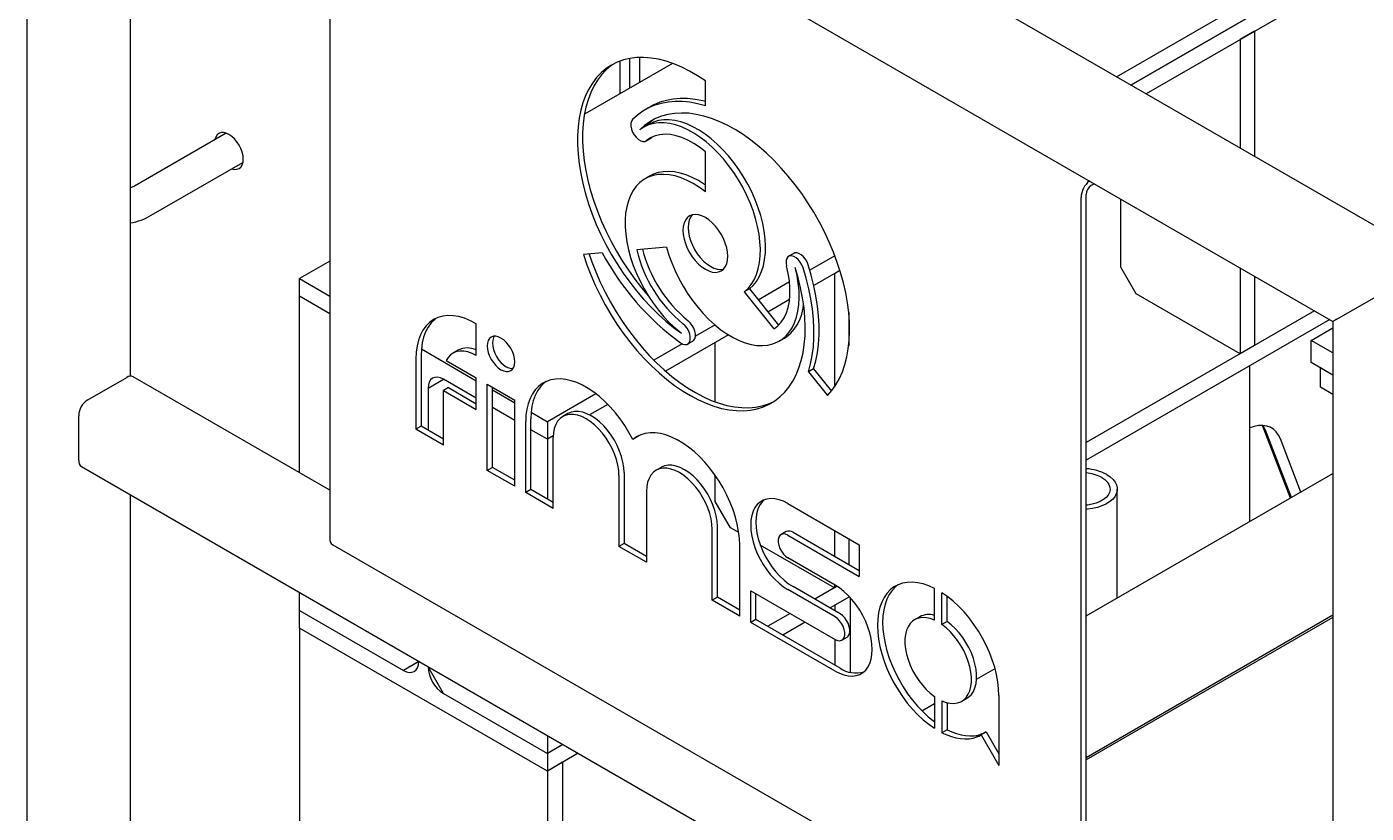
# Model space of a CAD drawing. Header units: millimetres. Extents: x 0 to 55611, y 0 to 32827.
# Drawn here: x 32988 to 33493, y 10381 to 10677 of the extents above; entities that cross this region are included whole.
import ezdxf

# ---------------------------------------------------------------- set-up
doc = ezdxf.new("R2010")
doc.units = ezdxf.units.MM
doc.header["$LTSCALE"] = 10
doc.linetypes.add('SLD-Continua', pattern=[0])
for name, color, linetype in [('CHUTE', 30, 'SLD-Continua'), ('EQUIPO', 30, 'SLD-Continua'), ('STRUC', 5, 'SLD-Continua')]:
    doc.layers.add(name, color=color, linetype=linetype)

msp = doc.modelspace()

# ---------------------------------------------------------------- linework, layer by layer
at = {"color": 7, "linetype": 'SLD-Continua', "lineweight": 25}
for p, q in [((33694.3, 10822.49), (33404, 10654.9)), ((33694.3, 10815.85), (33409.75, 10651.58)), ((33450.55, 10675.14), (33445.16, 10672.03)), ((33450.55, 10675.14), (33450.55, 10628.03)), ((33445.16, 10672.03), (33445.16, 10631.14)), ((33231.49, 10663.06), (33198.34, 10643.93)), ((33400.26, 10586.28), (33400.26, 10611.96)), ((33102.43, 10588.56), (33091.05, 10581.99)), ((33292.61, 10590.6), (33283.2, 10585.17)), ((33294.51, 10585.06), (33284.7, 10579.39)), ((33294.51, 10585.06), (33292.42, 10583.86)), ((33292.42, 10583.86), (33292.42, 10541.15)), ((33406, 10576.33), (33400.26, 10586.28)), ((33445.16, 10586.04), (33445.16, 10553.73)), ((33091.05, 10575.36), (33091.05, 10581.99)), ((33091.05, 10581.99), (33102.43, 10575.43)), ((33275.53, 10580.74), (33263.78, 10573.95)), ((33450.55, 10582.92), (33450.55, 10556.84)), ((33102.43, 10568.79), (33091.05, 10575.36)), ((33091.05, 10508.95), (33091.05, 10575.36)), ((33275.55, 10574.12), (33267.42, 10569.42)), ((33445.16, 10553.73), (33406, 10576.33)), ((33297.81, 10569.3), (33297.81, 10556.72)), ((33473.14, 10569.88), (33387.21, 10520.27)), ((33247.49, 10564.55), (33240.13, 10560.3)), ((33478.89, 10566.56), (33387.21, 10513.63)), ((33471.87, 10558.75), (33480.11, 10563.51)), ((33252.55, 10560.83), (33228.86, 10547.16)), ((33480.11, 10554), (33471.87, 10558.75)), ((33471.87, 10550.46), (33471.87, 10558.75)), ((33136.95, 10555.5), (33157.63, 10543.56)), ((33235.18, 10557.45), (33224.49, 10551.27)), ((33247.52, 10535.61), (33247.52, 10557.93)), ((33450.55, 10556.84), (33445.16, 10553.73)), ((33480.11, 10545.7), (33471.87, 10550.46)), ((33139.48, 10540.77), (33145.22, 10544.08)), ((33157.63, 10536.92), (33145.22, 10544.08)), ((33139.48, 10540.77), (33139.48, 10524.86)), ((33163.69, 10540.06), (33172.09, 10535.21)), ((33202.64, 10538.66), (33184.38, 10528.12)), ((33172.09, 10528.57), (33163.69, 10533.42)), ((33207.16, 10534.63), (33200.28, 10530.66)), ((33178.26, 10531.65), (33184.38, 10528.12)), ((33184.38, 10528.12), (33184.38, 10521.48)), ((33184.38, 10521.48), (33178.15, 10525.07)), ((33186.57, 10522.74), (33184.38, 10521.48)), ((33184.38, 10521.48), (33184.38, 10498.94)), ((33247.52, 10498.11), (33247.52, 10508)), ((33253.27, 10488.16), (33247.52, 10498.11)), ((33256.44, 10486.33), (33253.27, 10488.16)), ((33292.42, 10487.18), (33292.42, 10477.48)), ((33297.81, 10484.07), (33297.81, 10474.37)), ((33292.42, 10465.55), (33264.52, 10481.66)), ((33091.05, 10457.05), (33091.05, 10463.84)), ((33293.42, 10466.13), (33285.04, 10461.29)), ((33292.42, 10466.72), (33292.42, 10465.55)), ((33293.42, 10466.13), (33292.42, 10465.55)), ((33298.09, 10462.19), (33290.79, 10457.97)), ((33298.09, 10462.19), (33292.57, 10459)), ((33292.57, 10459), (33292.57, 10456.94)), ((33298.32, 10461.94), (33298.32, 10433.75)), ((33091.05, 10450.42), (33091.05, 10457.05)), ((33091.05, 10457.05), (33130.21, 10434.45)), ((33275.72, 10455.91), (33267.32, 10451.06)), ((33281.47, 10452.59), (33273.07, 10447.74)), ((33091.05, 10450.42), (33091.05, 10337.27)), ((33184.38, 10396.54), (33091.05, 10450.42)), ((33292.57, 10446.18), (33292.57, 10436.48)), ((33135.96, 10437.77), (33130.21, 10434.45)), ((33135.6, 10437.56), (33130.21, 10434.45)), ((33135.96, 10437.77), (33135.6, 10437.56)), ((33135.96, 10437.77), (33135.96, 10437.92)), ((33139.48, 10435.89), (33139.48, 10435.74)), ((33145.22, 10425.78), (33139.48, 10435.74)), ((33145.22, 10425.78), (33184.38, 10403.18)), ((33184.38, 10409.96), (33184.38, 10403.18)), ((33189.77, 10406.85), (33189.77, 10406.29)), ((33190.25, 10406.57), (33184.38, 10403.18)), ((33189.77, 10406.29), (33184.38, 10403.18)), ((33196, 10403.25), (33184.38, 10396.54)), ((33184.38, 10403.18), (33184.38, 10396.54)), ((33190.12, 10399.86), (33184.38, 10396.54)), ((33190.12, 10399.86), (33190.12, 10287)), ((33184.38, 10396.54), (33184.38, 10283.68))]:
    msp.add_line(p, q, dxfattribs=at)
at = {"color": 7, "linetype": 'SLD-Continua', "lineweight": 25, "flags": 128}
for points in [[(33145.22, 10544.08), (33144.1, 10544.6), (33143.02, 10544.85), (33142.03, 10544.81), (33141.16, 10544.49), (33140.44, 10543.89), (33139.91, 10543.05), (33139.59, 10542), (33139.48, 10540.77)], [(33130.21, 10434.45), (33131.33, 10433.93), (33132.41, 10433.69), (33133.4, 10433.73), (33134.27, 10434.05), (33134.99, 10434.64), (33135.52, 10435.48), (33135.85, 10436.54), (33135.96, 10437.77)]]:
    msp.add_lwpolyline(points, dxfattribs=at)
at = {"color": 7, "linetype": 'SLD-Continua', "lineweight": 25}
msp.add_arc((33151.95, 10436.31), 12.49, 182.6055, 237.3945, dxfattribs=at)
at = {"layer": 'CHUTE', "linetype": 'SLD-Continua', "lineweight": 25}
for p, q in [((33398.61, 10658.01), (33567.32, 10755.41)), ((33404, 10654.9), (33567.32, 10749.19)), ((33215.4, 10653.78), (33215.4, 10664.91)), ((33219, 10665.28), (33219, 10655.85)), ((33211.81, 10651.7), (33211.81, 10663.95)), ((33063.45, 10636.8), (33028.93, 10616.87)), ((33062.96, 10636.94), (33062.83, 10636.44)), ((33035.28, 10605.88), (33069.8, 10625.8)), ((33069.18, 10625.45), (33069.68, 10625.3)), ((33448.86, 10490.57), (33448.86, 10549.23)), ((33398.91, 10461.73), (33398.91, 10502.74))]:
    msp.add_line(p, q, dxfattribs=at)
at = {"layer": 'CHUTE', "linetype": 'SLD-Continua', "lineweight": 25, "flags": 128}
for points in [[(33069.91, 10626.98), (33069.81, 10628.25), (33069.5, 10629.59), (33069, 10630.96), (33068.33, 10632.29), (33067.51, 10633.53), (33066.58, 10634.65), (33065.57, 10635.58), (33064.52, 10636.31), (33063.47, 10636.8), (33062.46, 10637.03), (33061.53, 10636.99), (33060.71, 10636.69), (33060.04, 10636.13), (33059.54, 10635.34), (33059.24, 10634.37)], [(33065.59, 10623.37), (33066.58, 10623.15), (33067.51, 10623.19), (33068.33, 10623.49), (33069, 10624.04), (33069.5, 10624.83), (33069.81, 10625.82), (33069.91, 10626.98)], [(33028.93, 10616.87), (33028.29, 10616.52), (33027.48, 10616.15)], [(33394.99, 10508.2), (33396.27, 10507.34), (33397.32, 10506.39), (33398.11, 10505.37), (33398.64, 10504.28), (33398.89, 10503.16), (33398.85, 10502.04), (33398.53, 10500.93), (33397.94, 10499.86), (33397.08, 10498.85), (33395.97, 10497.92), (33394.64, 10497.09), (33393.12, 10496.39), (33391.44, 10495.82), (33389.63, 10495.4), (33387.73, 10495.13), (33387.21, 10495.09)], [(33393.08, 10507.09), (33394.22, 10506.32), (33395.12, 10505.44), (33395.76, 10504.5), (33396.12, 10503.5), (33396.2, 10502.49), (33395.98, 10501.48), (33395.48, 10500.51), (33394.7, 10499.59), (33393.68, 10498.77), (33392.44, 10498.05), (33391, 10497.46), (33389.42, 10497.01), (33387.73, 10496.72), (33387.21, 10496.66)]]:
    msp.add_lwpolyline(points, dxfattribs=at)
at = {"layer": 'CHUTE', "linetype": 'SLD-Continua', "lineweight": 25}
for centre, radius, start, end in [((33023.94, 10624.44), 21.75, 279.354, 301.4193), ((33386.2, 10491.95), 18.47, 61.5786, 86.8854), ((33386.12, 10494.26), 14.6, 61.5167, 85.7349)]:
    msp.add_arc(centre, radius, start, end, dxfattribs=at)
at = {"layer": 'EQUIPO', "linetype": 'SLD-Continua', "lineweight": 25}
for p, q in [((33464.08, 10499.35), (33453.55, 10526.7)), ((33464.44, 10499.56), (33454.68, 10524.89)), ((33468.04, 10501.64), (33460.34, 10521.62))]:
    msp.add_line(p, q, dxfattribs=at)
at = {"layer": 'EQUIPO', "linetype": 'SLD-Continua', "lineweight": 25, "flags": 128}
for points in [[(33460.34, 10521.62), (33459.65, 10523.06), (33458.77, 10524.28), (33457.72, 10525.27), (33456.51, 10526), (33455.16, 10526.48), (33453.68, 10526.69), (33452.11, 10526.63), (33450.46, 10526.3), (33448.86, 10525.75)], [(33454.68, 10524.89), (33453.99, 10526.33), (33453.77, 10526.69)]]:
    msp.add_lwpolyline(points, dxfattribs=at)
at = {"layer": 'STRUC', "linetype": 'SLD-Continua', "lineweight": 25}
for p, q in [((33518.49, 10588.81), (33008.63, 10883.14)), ((32988.41, 10871.47), (32988.41, 10100.02)), ((33007.95, 10838.43), (33480.11, 10565.86)), ((33027.48, 10545.29), (33027.48, 10827.16)), ((33102.43, 10775.85), (33102.43, 10484.29)), ((33243.88, 10647.06), (33243.88, 10656.46)), ((33223.17, 10646.74), (33221.24, 10645.63)), ((33222.56, 10640.14), (33220.63, 10639.03)), ((33221.54, 10633.89), (33223.47, 10635)), ((33223.47, 10635), (33223.66, 10635.13)), ((33224.01, 10635.4), (33223.66, 10635.13)), ((33243.88, 10614.68), (33243.88, 10629.74)), ((33223.09, 10620.68), (33221.16, 10619.56)), ((33387.21, 10322.12), (33387.21, 10613.69)), ((33390.3, 10617.7), (33389.14, 10617.03)), ((33385.27, 10321.01), (33385.27, 10612.57)), ((33229.26, 10593.88), (33218, 10592.87)), ((33205.05, 10591.71), (33197.92, 10591.08)), ((33277.11, 10591.52), (33275.18, 10590.4)), ((33260.43, 10578.11), (33258.5, 10576.99)), ((33258.5, 10576.99), (33269.69, 10563.07)), ((33260.43, 10578.11), (33271.4, 10564.47)), ((33481.54, 10566.68), (33496.19, 10575.15)), ((33157.63, 10553.07), (33157.63, 10564.99)), ((33480.11, 10565.86), (33480.11, 9816.17)), ((33237.22, 10557.39), (33239.16, 10558.51)), ((33269.74, 10563.1), (33269.69, 10563.07)), ((33269.7, 10563.08), (33269.69, 10563.07)), ((33271.66, 10558.49), (33273.59, 10559.6)), ((33150.8, 10555.05), (33148.86, 10553.93)), ((33134.9, 10551.75), (33134.9, 10525.27)), ((33136.84, 10552.87), (33136.84, 10526.39)), ((33146.31, 10551.13), (33157.63, 10544.6)), ((33284.62, 10548.04), (33282.69, 10546.92)), ((33284.62, 10548.03), (33282.69, 10546.91)), ((33284.62, 10548.04), (33284.62, 10548.03)), ((33284.62, 10548.03), (33291.32, 10539.68)), ((33480.11, 10545.7), (33475.47, 10548.38)), ((33475.47, 10541.08), (33475.47, 10548.38)), ((33011.4, 10536.36), (33026.05, 10544.82)), ((33102.43, 10502.38), (33028.49, 10545.06)), ((33157.63, 10532.67), (33157.63, 10544.6)), ((33282.69, 10546.92), (33282.69, 10546.91)), ((33282.69, 10546.91), (33289.84, 10538.02)), ((33147.17, 10540.94), (33145.23, 10539.83)), ((33145.23, 10519.31), (33145.23, 10539.83)), ((33145.23, 10539.83), (33157.63, 10532.67)), ((33147.17, 10540.94), (33157.63, 10534.9)), ((33161.76, 10542.21), (33172.09, 10536.25)), ((33161.76, 10509.77), (33161.76, 10542.21)), ((33163.69, 10510.88), (33163.69, 10541.1)), ((33480.11, 10538.4), (33475.47, 10541.08)), ((33172.09, 10503.81), (33172.09, 10536.25)), ((33007.95, 10513.47), (33007.95, 10530.39)), ((33176.22, 10501.42), (33176.22, 10528.14)), ((33178.15, 10502.54), (33178.15, 10529.25)), ((33192.11, 10531.2), (33190.18, 10530.08)), ((33136.84, 10526.39), (33134.9, 10525.27)), ((33145.23, 10519.31), (33134.9, 10525.27)), ((33145.23, 10521.54), (33136.84, 10526.39)), ((33218.99, 10522.97), (33218.44, 10522.54)), ((33186.55, 10495.46), (33186.55, 10522.14)), ((33218.44, 10522.54), (33216.51, 10521.42)), ((33008.96, 10511.23), (33479.1, 10239.83)), ((33163.69, 10510.88), (33161.76, 10509.77)), ((33172.09, 10503.81), (33161.76, 10509.77)), ((33172.09, 10506.04), (33163.69, 10510.88)), ((33211.34, 10507.86), (33211.34, 10481.15)), ((33213.27, 10508.98), (33213.27, 10482.26)), ((33227.23, 10510.92), (33225.3, 10509.81)), ((33387.21, 10454.97), (33480.11, 10508.61)), ((33027.48, 10100.02), (33027.48, 10500.54)), ((33178.15, 10502.54), (33176.22, 10501.42)), ((33186.55, 10495.46), (33176.22, 10501.42)), ((33186.55, 10497.69), (33178.15, 10502.54)), ((33221.67, 10501.9), (33221.67, 10475.18)), ((33274.94, 10497.27), (33301.77, 10481.78)), ((33246.46, 10460.87), (33246.46, 10487.56)), ((33248.39, 10461.99), (33248.39, 10488.68)), ((33274.26, 10486.72), (33272.33, 10485.6)), ((33274.94, 10485.34), (33301.77, 10469.85)), ((33276.88, 10486.46), (33301.77, 10472.08)), ((33103.56, 10481.79), (33386.41, 10318.51)), ((33213.27, 10482.26), (33211.34, 10481.15)), ((33221.67, 10475.18), (33211.34, 10481.15)), ((33221.67, 10477.41), (33213.27, 10482.26)), ((33256.79, 10454.91), (33256.79, 10481.63)), ((33301.77, 10481.78), (33301.77, 10469.85)), ((33292.66, 10466.59), (33274.94, 10476.81)), ((33260.92, 10464.45), (33292.66, 10446.13)), ((33260.92, 10452.52), (33260.92, 10464.45)), ((33262.85, 10453.64), (33262.85, 10463.34)), ((33292.66, 10454.66), (33274.94, 10464.89)), ((33294.59, 10455.77), (33276.88, 10466)), ((33330.08, 10453.38), (33330.08, 10465.35)), ((33332.93, 10451.73), (33332.93, 10463.71)), ((33334.86, 10452.85), (33334.86, 10462.36)), ((33248.39, 10461.99), (33246.46, 10460.87)), ((33256.79, 10454.91), (33246.46, 10460.87)), ((33256.79, 10457.14), (33248.39, 10461.99)), ((33262.85, 10453.64), (33260.92, 10452.52)), ((33292.66, 10434.2), (33260.92, 10452.52)), ((33294.59, 10435.32), (33262.85, 10453.64)), ((33324.57, 10454.64), (33322.64, 10453.53)), ((33334.86, 10452.85), (33332.93, 10451.73)), ((33387.21, 10401.71), (33480.11, 10455.34)), ((33480.11, 10454.4), (33387.21, 10400.77)), ((33295.27, 10445.87), (33297.2, 10446.99)), ((33345.94, 10431.15), (33352.89, 10435.16)), ((33325.35, 10419.27), (33330.08, 10421.99)), ((33330.08, 10424.62), (33330.08, 10412.65)), ((33332.93, 10422.98), (33332.93, 10411)), ((33334.86, 10422.3), (33334.86, 10412.12)), ((33340.36, 10422.83), (33342.3, 10423.95)), ((33354.37, 10424.98), (33354.37, 10398.58)), ((33334.86, 10412.12), (33332.93, 10411)), ((33347.96, 10410.52), (33346.03, 10409.4)), ((33349.6, 10411.3), (33347.67, 10410.19)), ((33347.67, 10410.19), (33354.37, 10398.58)), ((33349.6, 10411.3), (33354.37, 10403.04))]:
    msp.add_line(p, q, dxfattribs=at)
at = {"layer": 'STRUC', "linetype": 'SLD-Continua', "lineweight": 25, "flags": 128}
for points in [[(33243.88, 10656.46), (33240.91, 10658.42), (33237.92, 10660.15), (33234.95, 10661.63), (33232, 10662.87), (33229.08, 10663.86), (33226.2, 10664.6), (33223.39, 10665.07), (33220.66, 10665.28), (33218.01, 10665.23), (33215.46, 10664.92), (33213.02, 10664.35), (33210.71, 10663.51), (33208.53, 10662.43), (33206.49, 10661.09), (33204.6, 10659.51), (33202.88, 10657.7), (33201.33, 10655.65), (33199.95, 10653.39), (33198.76, 10650.93), (33197.76, 10648.26), (33196.95, 10645.42), (33196.34, 10642.4), (33195.93, 10639.23), (33195.72, 10635.91), (33195.72, 10632.47), (33195.92, 10628.92), (33196.32, 10625.28), (33196.92, 10621.56), (33197.72, 10617.78), (33198.72, 10613.96), (33199.9, 10610.12), (33201.27, 10606.27), (33202.81, 10602.43), (33204.53, 10598.63), (33206.41, 10594.87), (33208.44, 10591.18), (33210.61, 10587.57), (33212.92, 10584.06), (33215.36, 10580.67), (33217.9, 10577.4), (33220.55, 10574.29), (33223.28, 10571.33), (33226.09, 10568.56), (33228.96, 10565.97), (33231.87, 10563.58), (33234.83, 10561.4)], [(33209.47, 10662.94), (33208.42, 10662.21), (33206.54, 10660.63), (33204.81, 10658.81), (33203.26, 10656.77), (33201.88, 10654.51), (33200.69, 10652.04), (33199.69, 10649.38), (33198.88, 10646.53), (33198.27, 10643.51), (33197.86, 10640.34), (33197.65, 10637.03), (33197.65, 10633.59), (33197.85, 10630.04), (33198.25, 10626.39), (33198.85, 10622.67), (33199.65, 10618.9), (33200.65, 10615.08), (33201.83, 10611.23), (33203.2, 10607.39), (33204.74, 10603.55), (33206.46, 10599.74), (33208.34, 10595.99), (33210.37, 10592.29), (33212.55, 10588.68), (33214.86, 10585.17), (33217.29, 10581.78), (33219.83, 10578.52), (33222.35, 10575.55)], [(33243.88, 10648.72), (33242.86, 10648.97), (33239.96, 10649.52), (33237.13, 10649.81), (33234.38, 10649.84), (33231.72, 10649.61), (33229.17, 10649.13), (33226.74, 10648.4), (33224.43, 10647.42), (33223.17, 10646.74)], [(33243.88, 10647.06), (33240.92, 10647.86), (33238.02, 10648.4), (33235.19, 10648.69), (33232.45, 10648.72), (33229.79, 10648.5), (33227.24, 10648.02), (33224.8, 10647.28), (33222.5, 10646.3), (33220.32, 10645.07), (33218.29, 10643.59), (33216.42, 10641.89)], [(33289.84, 10538.02), (33291.5, 10539.91), (33293, 10542.02), (33294.31, 10544.35), (33295.44, 10546.89), (33296.38, 10549.62), (33297.12, 10552.52), (33297.67, 10555.59), (33298.01, 10558.81), (33298.15, 10562.17), (33298.08, 10565.65), (33297.82, 10569.23), (33297.35, 10572.9), (33296.68, 10576.64), (33295.82, 10580.44), (33294.76, 10584.27), (33293.51, 10588.11), (33292.08, 10591.96), (33290.48, 10595.79), (33288.71, 10599.58), (33286.78, 10603.32), (33284.7, 10606.98), (33282.48, 10610.56), (33280.12, 10614.03), (33277.65, 10617.39), (33275.07, 10620.6), (33272.4, 10623.66), (33269.64, 10626.56), (33266.81, 10629.28), (33263.92, 10631.8), (33260.99, 10634.12), (33258.03, 10636.23), (33255.05, 10638.11), (33252.07, 10639.76), (33249.1, 10641.16), (33246.16, 10642.32), (33243.25, 10643.22), (33240.4, 10643.87), (33237.61, 10644.26), (33234.9, 10644.38), (33232.29, 10644.25), (33229.77, 10643.85), (33227.37, 10643.19), (33225.1, 10642.27), (33222.97, 10641.1), (33220.98, 10639.68), (33219.15, 10638.02)], [(33216.42, 10641.89), (33216, 10641.25), (33215.8, 10640.41), (33215.81, 10639.41), (33216.03, 10638.32), (33216.46, 10637.21), (33217.07, 10636.15), (33217.81, 10635.22), (33218.64, 10634.46), (33219.5, 10633.94), (33220.33, 10633.69), (33221.1, 10633.71), (33221.73, 10634.02)], [(33258.5, 10576.99), (33259.91, 10578.3), (33261.15, 10579.83), (33262.21, 10581.59), (33263.08, 10583.56), (33263.75, 10585.72), (33264.22, 10588.06), (33264.49, 10590.55), (33264.56, 10593.18), (33264.41, 10595.92), (33264.06, 10598.76), (33263.51, 10601.67), (33262.76, 10604.63), (33261.81, 10607.6), (33260.68, 10610.58), (33259.37, 10613.53), (33257.9, 10616.44), (33256.28, 10619.27), (33254.51, 10622.01), (33252.62, 10624.63), (33250.62, 10627.11), (33248.52, 10629.44), (33246.34, 10631.59), (33244.11, 10633.54), (33241.83, 10635.29), (33239.53, 10636.81), (33237.22, 10638.1), (33234.92, 10639.14), (33232.66, 10639.92), (33230.44, 10640.44), (33228.29, 10640.7), (33226.23, 10640.69), (33224.27, 10640.42), (33222.43, 10639.88), (33220.71, 10639.08), (33219.15, 10638.02)], [(33224.6, 10642.02), (33222.91, 10640.79), (33221.45, 10639.5)], [(33260.43, 10578.11), (33261.84, 10579.41), (33263.08, 10580.95), (33264.14, 10582.71), (33265.01, 10584.68), (33265.68, 10586.84), (33266.16, 10589.17), (33266.43, 10591.67), (33266.49, 10594.29), (33266.34, 10597.04), (33265.99, 10599.88), (33265.44, 10602.79), (33264.69, 10605.74), (33263.74, 10608.72), (33262.61, 10611.7), (33261.31, 10614.65), (33259.84, 10617.55), (33258.21, 10620.39), (33256.45, 10623.13), (33254.55, 10625.75), (33252.55, 10628.23), (33250.45, 10630.56), (33248.28, 10632.7), (33246.04, 10634.66), (33243.76, 10636.4), (33241.46, 10637.93), (33239.15, 10639.21), (33236.85, 10640.25), (33234.59, 10641.04), (33232.37, 10641.56), (33230.23, 10641.82), (33228.16, 10641.81), (33226.2, 10641.53), (33224.36, 10640.99), (33222.65, 10640.19), (33222.56, 10640.14)], [(33243.88, 10629.74), (33241.68, 10631.47), (33239.46, 10632.95), (33237.23, 10634.18), (33235.01, 10635.15), (33232.83, 10635.84), (33230.72, 10636.25), (33228.68, 10636.37), (33226.74, 10636.21), (33224.93, 10635.76), (33223.25, 10635.02), (33221.73, 10634.02)], [(33243.88, 10614.68), (33241.59, 10616.35), (33239.28, 10617.8), (33236.98, 10619), (33234.69, 10619.96), (33232.44, 10620.66), (33230.25, 10621.09), (33228.12, 10621.26), (33226.09, 10621.16), (33224.17, 10620.8), (33222.37, 10620.17), (33220.7, 10619.29), (33219.19, 10618.15), (33217.84, 10616.77), (33216.66, 10615.15), (33215.66, 10613.32), (33214.86, 10611.29), (33214.25, 10609.07), (33213.84, 10606.68), (33213.64, 10604.14), (33213.65, 10601.47), (33213.86, 10598.69), (33214.28, 10595.82), (33214.9, 10592.9), (33215.72, 10589.93), (33216.72, 10586.95), (33217.91, 10583.98), (33219.28, 10581.04), (33220.8, 10578.16), (33222.47, 10575.35), (33224.28, 10572.65), (33226.21, 10570.07), (33228.25, 10567.64), (33230.38, 10565.37), (33232.58, 10563.29), (33234.83, 10561.4)], [(33243.88, 10617.23), (33243.52, 10617.47), (33241.22, 10618.91), (33238.91, 10620.12), (33236.62, 10621.07), (33234.37, 10621.77), (33232.18, 10622.21), (33230.06, 10622.38), (33228.03, 10622.28), (33226.1, 10621.92), (33224.3, 10621.29), (33223.09, 10620.68)], [(33252.29, 10590.4), (33252.19, 10591.98), (33251.88, 10593.65), (33251.37, 10595.35), (33250.68, 10597.06), (33249.82, 10598.72), (33248.81, 10600.29), (33247.68, 10601.74), (33246.46, 10603.04), (33245.17, 10604.14), (33243.85, 10605.02), (33242.53, 10605.66), (33241.24, 10606.05), (33240.02, 10606.17), (33238.89, 10606.02), (33237.88, 10605.61), (33237.02, 10604.94), (33236.33, 10604.04), (33235.82, 10602.92), (33235.51, 10601.61), (33235.41, 10600.14), (33235.51, 10598.56), (33235.82, 10596.89), (33236.33, 10595.19), (33237.02, 10593.48), (33237.88, 10591.82), (33238.89, 10590.25), (33240.02, 10588.8), (33241.24, 10587.51), (33242.53, 10586.4), (33243.85, 10585.52), (33245.17, 10584.88), (33246.46, 10584.49), (33247.68, 10584.37), (33248.81, 10584.52), (33249.82, 10584.93), (33250.68, 10585.6), (33251.37, 10586.5), (33251.88, 10587.62), (33252.19, 10588.93), (33252.29, 10590.4)], [(33238.93, 10606.03), (33238.26, 10605.15), (33237.75, 10604.03), (33237.45, 10602.72), (33237.34, 10601.26), (33237.45, 10599.67), (33237.75, 10598.01), (33238.26, 10596.3), (33238.95, 10594.6), (33239.81, 10592.94), (33240.82, 10591.36), (33241.95, 10589.91), (33243.18, 10588.62), (33244.46, 10587.52), (33245.78, 10586.64), (33247.1, 10586), (33248.39, 10585.61), (33249.62, 10585.49), (33250.71, 10585.62)], [(33229.26, 10593.88), (33230.14, 10590.9), (33231.21, 10587.92), (33232.46, 10584.96), (33233.87, 10582.04), (33235.45, 10579.18), (33237.17, 10576.4), (33239.02, 10573.74), (33240.99, 10571.21), (33243.06, 10568.83), (33245.21, 10566.62), (33247.43, 10564.6), (33249.69, 10562.78), (33251.99, 10561.18), (33254.3, 10559.82), (33256.6, 10558.7), (33258.88, 10557.83), (33261.11, 10557.21), (33263.28, 10556.87), (33265.38, 10556.79), (33267.37, 10556.97), (33269.26, 10557.43), (33271.02, 10558.14), (33272.63, 10559.11), (33274.09, 10560.33), (33275.39, 10561.79), (33276.51, 10563.48), (33277.44, 10565.38), (33278.18, 10567.48), (33278.72, 10569.76), (33279.06, 10572.2), (33279.19, 10574.79), (33279.12, 10577.5), (33278.84, 10580.31), (33278.35, 10583.19), (33277.66, 10586.14)], [(33197.92, 10591.08), (33199.23, 10587.23), (33200.72, 10583.38), (33202.38, 10579.57), (33204.2, 10575.79), (33206.18, 10572.08), (33208.31, 10568.44), (33210.58, 10564.89), (33212.97, 10561.46), (33215.48, 10558.15), (33218.09, 10554.98), (33220.8, 10551.98), (33223.58, 10549.14), (33226.43, 10546.48), (33229.34, 10544.03), (33232.28, 10541.78), (33235.25, 10539.74), (33238.23, 10537.94), (33241.21, 10536.37), (33244.17, 10535.05), (33247.1, 10533.97), (33249.99, 10533.15), (33252.82, 10532.59), (33255.59, 10532.29), (33258.27, 10532.26), (33260.85, 10532.48), (33263.33, 10532.97), (33265.68, 10533.72), (33267.91, 10534.72), (33270, 10535.97), (33271.93, 10537.47), (33273.71, 10539.21), (33275.32, 10541.18), (33276.76, 10543.37), (33278.01, 10545.76), (33279.08, 10548.36), (33279.95, 10551.15), (33280.63, 10554.11), (33281.1, 10557.24), (33281.38, 10560.51), (33281.45, 10563.91), (33281.32, 10567.42), (33280.99, 10571.03), (33280.45, 10574.73), (33279.71, 10578.49), (33278.78, 10582.3), (33277.66, 10586.14)], [(33200.15, 10591.27), (33201.16, 10588.34), (33202.65, 10584.5), (33204.31, 10580.68), (33206.13, 10576.91), (33208.12, 10573.19), (33210.25, 10569.55), (33212.51, 10566.01), (33214.91, 10562.57), (33217.41, 10559.27), (33220.03, 10556.1), (33222.73, 10553.09), (33225.52, 10550.25), (33228.37, 10547.6), (33231.27, 10545.14), (33234.21, 10542.89), (33237.18, 10540.86), (33240.16, 10539.06), (33243.14, 10537.49), (33246.1, 10536.16), (33249.03, 10535.09), (33251.92, 10534.27), (33254.76, 10533.71), (33257.52, 10533.41), (33260.2, 10533.37), (33262.78, 10533.6), (33265.26, 10534.08), (33267.62, 10534.83), (33269.61, 10535.72)], [(33280.65, 10586.07), (33280.2, 10587.18), (33279.58, 10588.23), (33278.83, 10589.15), (33278, 10589.88), (33277.14, 10590.38), (33276.31, 10590.61), (33275.56, 10590.56), (33274.94, 10590.22), (33274.49, 10589.64), (33274.24, 10588.83), (33274.21, 10587.85), (33274.39, 10586.77)], [(33282.58, 10587.19), (33282.14, 10588.3), (33281.52, 10589.35), (33280.77, 10590.27), (33279.93, 10591), (33279.07, 10591.5), (33278.24, 10591.73), (33277.49, 10591.67), (33277.11, 10591.52)], [(33269.7, 10563.08), (33271.14, 10564.21), (33272.41, 10565.61), (33273.48, 10567.25), (33274.35, 10569.11), (33275.02, 10571.19), (33275.47, 10573.46), (33275.69, 10575.89), (33275.7, 10578.46), (33275.48, 10581.15), (33275.05, 10583.93), (33274.39, 10586.77)], [(33282.69, 10546.92), (33283.49, 10549.87), (33284.09, 10552.99), (33284.5, 10556.26), (33284.7, 10559.66), (33284.71, 10563.19), (33284.52, 10566.82), (33284.14, 10570.55), (33283.55, 10574.36), (33282.78, 10578.22), (33281.81, 10582.14), (33280.65, 10586.07)], [(33284.62, 10548.04), (33285.42, 10550.99), (33286.02, 10554.1), (33286.43, 10557.37), (33286.64, 10560.78), (33286.65, 10564.3), (33286.46, 10567.94), (33286.07, 10571.67), (33285.49, 10575.47), (33284.71, 10579.34), (33283.74, 10583.25), (33282.58, 10587.19)], [(33273.59, 10559.6), (33274.56, 10560.23), (33276.03, 10561.45), (33277.32, 10562.91), (33278.44, 10564.6), (33279.37, 10566.5), (33280.11, 10568.59), (33280.66, 10570.87), (33280.85, 10572.09)], [(33157.63, 10564.99), (33155.39, 10566.16), (33153.18, 10567.05), (33151.01, 10567.68), (33148.91, 10568.02), (33146.89, 10568.08), (33144.97, 10567.85), (33143.18, 10567.35), (33141.52, 10566.56), (33140.03, 10565.51), (33138.7, 10564.2), (33137.55, 10562.64), (33136.6, 10560.85), (33135.86, 10558.85), (33135.32, 10556.65), (33135, 10554.27), (33134.9, 10551.75)], [(33142.56, 10567.09), (33141.96, 10566.63), (33140.63, 10565.31), (33139.49, 10563.76), (33138.54, 10561.97), (33137.79, 10559.96), (33137.26, 10557.76), (33136.94, 10555.39), (33136.84, 10552.87)], [(33234.49, 10557.85), (33235.35, 10557.38), (33236.18, 10557.17), (33236.92, 10557.25), (33237.52, 10557.61), (33237.95, 10558.22), (33238.18, 10559.05), (33238.19, 10560.04), (33237.98, 10561.12), (33237.57, 10562.23), (33236.98, 10563.3), (33236.25, 10564.25), (33235.43, 10565.02)], [(33239.16, 10558.51), (33239.45, 10558.73), (33239.88, 10559.34), (33240.11, 10560.17), (33240.12, 10561.15), (33239.92, 10562.24), (33239.5, 10563.35), (33238.91, 10564.41), (33238.18, 10565.36), (33237.36, 10566.14)], [(33481.54, 10566.68), (33480.93, 10566.33), (33480.48, 10566.07), (33480.2, 10565.91), (33480.11, 10565.86)], [(33172.09, 10550.68), (33171.99, 10551.9), (33171.7, 10553.19), (33171.22, 10554.5), (33170.58, 10555.77), (33169.79, 10556.97), (33168.9, 10558.03), (33167.93, 10558.93), (33166.92, 10559.63), (33165.92, 10560.09), (33164.95, 10560.31), (33164.06, 10560.28), (33163.27, 10559.99), (33162.63, 10559.46), (33162.15, 10558.7), (33161.86, 10557.75), (33161.76, 10556.65), (33161.86, 10555.42), (33162.15, 10554.14), (33162.63, 10552.83), (33163.27, 10551.55), (33164.06, 10550.36), (33164.95, 10549.29), (33165.92, 10548.4), (33166.92, 10547.7), (33167.93, 10547.23), (33168.9, 10547.01), (33169.79, 10547.05), (33170.58, 10547.34), (33171.22, 10547.87), (33171.7, 10548.63), (33171.99, 10549.58), (33172.09, 10550.68)], [(33164.37, 10560.32), (33164.09, 10559.82), (33163.79, 10558.87), (33163.69, 10557.76), (33163.79, 10556.54), (33164.09, 10555.25), (33164.56, 10553.94), (33165.21, 10552.67), (33165.99, 10551.48), (33166.88, 10550.41), (33167.85, 10549.51), (33168.86, 10548.82), (33169.86, 10548.35), (33170.83, 10548.13), (33171.41, 10548.12)], [(33157.63, 10553.07), (33156.05, 10553.86), (33154.49, 10554.41), (33152.99, 10554.7), (33151.56, 10554.74), (33150.24, 10554.51), (33149.03, 10554.03), (33147.96, 10553.29), (33147.05, 10552.32), (33146.31, 10551.13)], [(33216.51, 10521.42), (33215.07, 10524.08), (33213.49, 10526.66), (33211.79, 10529.14), (33209.97, 10531.49), (33208.05, 10533.69), (33206.05, 10535.73), (33203.99, 10537.58), (33201.88, 10539.23), (33199.75, 10540.66), (33197.61, 10541.87), (33195.48, 10542.84), (33193.38, 10543.56), (33191.33, 10544.02), (33189.35, 10544.23), (33187.46, 10544.17), (33185.66, 10543.86), (33183.99, 10543.29), (33182.45, 10542.47), (33181.05, 10541.4), (33179.81, 10540.1), (33178.74, 10538.58), (33177.85, 10536.84), (33177.15, 10534.91), (33176.64, 10532.81), (33176.33, 10530.54), (33176.22, 10528.14)], [(33183.87, 10543.24), (33182.98, 10542.52), (33181.74, 10541.22), (33180.68, 10539.69), (33179.79, 10537.96), (33179.08, 10536.03), (33178.58, 10533.92), (33178.26, 10531.66), (33178.15, 10529.25)], [(33211.34, 10507.86), (33211.22, 10509.79), (33210.9, 10511.81), (33210.37, 10513.87), (33209.64, 10515.96), (33208.74, 10518.02), (33207.67, 10520.03), (33206.45, 10521.96), (33205.11, 10523.77), (33203.66, 10525.42), (33202.13, 10526.9), (33200.54, 10528.17), (33198.93, 10529.22), (33197.32, 10530.03), (33195.74, 10530.58), (33194.21, 10530.86), (33192.76, 10530.88), (33191.42, 10530.62), (33190.2, 10530.09), (33189.14, 10529.31), (33188.23, 10528.29), (33187.51, 10527.03), (33186.99, 10525.58), (33186.67, 10523.94), (33186.55, 10522.14)], [(33213.27, 10508.98), (33213.15, 10510.91), (33212.83, 10512.92), (33212.3, 10514.99), (33211.58, 10517.07), (33210.67, 10519.14), (33209.6, 10521.15), (33208.38, 10523.08), (33207.04, 10524.88), (33205.59, 10526.54), (33204.06, 10528.01), (33202.48, 10529.29), (33200.86, 10530.34), (33199.25, 10531.14), (33197.67, 10531.69), (33196.14, 10531.98), (33194.69, 10531.99), (33193.35, 10531.73), (33192.14, 10531.21), (33192.11, 10531.2)], [(33256.79, 10481.63), (33256.68, 10484.16), (33256.37, 10486.78), (33255.86, 10489.48), (33255.16, 10492.22), (33254.27, 10494.98), (33253.2, 10497.74), (33251.96, 10500.47), (33250.56, 10503.15), (33249.02, 10505.75), (33247.35, 10508.25), (33245.55, 10510.64), (33243.66, 10512.88), (33241.68, 10514.96), (33239.63, 10516.86), (33237.53, 10518.56), (33235.4, 10520.05), (33233.26, 10521.31), (33231.13, 10522.34), (33229.02, 10523.12), (33226.96, 10523.65), (33224.96, 10523.93), (33223.04, 10523.94), (33221.22, 10523.69), (33219.52, 10523.19), (33217.94, 10522.43), (33216.51, 10521.42)], [(33246.46, 10487.56), (33246.34, 10489.49), (33246.02, 10491.5), (33245.5, 10493.56), (33244.78, 10495.65), (33243.87, 10497.71), (33242.81, 10499.73), (33241.59, 10501.65), (33240.25, 10503.46), (33238.8, 10505.12), (33237.27, 10506.6), (33235.69, 10507.88), (33234.08, 10508.93), (33232.47, 10509.74), (33230.88, 10510.3), (33229.35, 10510.59), (33227.9, 10510.6), (33226.56, 10510.35), (33225.34, 10509.83), (33224.27, 10509.05), (33223.37, 10508.03), (33222.64, 10506.78), (33222.12, 10505.33), (33221.79, 10503.69), (33221.67, 10501.9)], [(33248.39, 10488.68), (33248.28, 10490.6), (33247.95, 10492.61), (33247.43, 10494.68), (33246.71, 10496.76), (33245.81, 10498.83), (33244.74, 10500.84), (33243.52, 10502.77), (33242.18, 10504.58), (33240.73, 10506.24), (33239.2, 10507.72), (33237.62, 10509), (33236.01, 10510.05), (33234.4, 10510.86), (33232.82, 10511.41), (33231.29, 10511.7), (33229.84, 10511.72), (33228.49, 10511.47), (33227.27, 10510.95), (33227.23, 10510.92)], [(33274.94, 10497.27), (33273.25, 10498.13), (33271.59, 10498.74), (33269.97, 10499.09), (33268.43, 10499.18), (33266.98, 10499), (33265.64, 10498.57), (33264.45, 10497.87), (33263.4, 10496.94), (33262.53, 10495.77), (33261.83, 10494.39), (33261.33, 10492.81), (33261.02, 10491.07), (33260.92, 10489.17), (33261.02, 10487.16), (33261.33, 10485.06), (33261.83, 10482.9), (33262.53, 10480.72), (33263.4, 10478.54), (33264.45, 10476.4), (33265.64, 10474.33), (33266.98, 10472.35), (33268.43, 10470.5), (33269.97, 10468.81), (33271.59, 10467.29), (33273.25, 10465.98), (33274.94, 10464.89)], [(33266.04, 10498.73), (33265.34, 10498.05), (33264.46, 10496.89), (33263.76, 10495.5), (33263.26, 10493.93), (33262.96, 10492.18), (33262.85, 10490.29), (33262.96, 10488.28), (33263.26, 10486.18), (33263.76, 10484.02), (33264.46, 10481.84), (33265.34, 10479.66), (33266.38, 10477.52), (33267.58, 10475.44), (33268.91, 10473.47), (33270.36, 10471.62), (33271.9, 10469.92), (33273.52, 10468.41), (33275.19, 10467.1), (33276.88, 10466)], [(33274.94, 10485.34), (33274.06, 10485.73), (33273.23, 10485.84), (33272.49, 10485.68), (33271.9, 10485.25), (33271.49, 10484.58), (33271.28, 10483.71), (33271.28, 10482.68), (33271.49, 10481.56), (33271.9, 10480.41), (33272.49, 10479.3), (33273.23, 10478.29), (33274.06, 10477.45), (33274.94, 10476.81)], [(33330.08, 10465.35), (33327.94, 10466.32), (33325.83, 10467.03), (33323.77, 10467.49), (33321.77, 10467.69), (33319.87, 10467.62), (33318.07, 10467.3), (33316.39, 10466.71), (33314.84, 10465.88), (33313.44, 10464.79), (33312.2, 10463.47), (33311.13, 10461.93), (33310.25, 10460.17), (33309.55, 10458.22), (33309.04, 10456.09), (33308.74, 10453.8), (33308.64, 10451.38), (33308.74, 10448.83), (33309.04, 10446.19), (33309.55, 10443.48), (33310.25, 10440.73), (33311.13, 10437.95), (33312.2, 10435.17), (33313.44, 10432.42), (33314.84, 10429.72), (33316.39, 10427.1), (33318.07, 10424.57), (33319.87, 10422.16), (33321.77, 10419.9), (33323.77, 10417.8), (33325.83, 10415.88), (33327.94, 10414.16), (33330.08, 10412.65)], [(33292.66, 10434.2), (33294.35, 10433.35), (33296.01, 10432.74), (33297.63, 10432.38), (33299.17, 10432.3), (33300.62, 10432.47), (33301.96, 10432.91), (33303.15, 10433.6), (33304.2, 10434.53), (33305.07, 10435.7), (33305.77, 10437.08), (33306.27, 10438.66), (33306.58, 10440.41), (33306.68, 10442.3), (33306.58, 10444.31), (33306.27, 10446.41), (33305.77, 10448.57), (33305.07, 10450.75), (33304.2, 10452.93), (33303.15, 10455.07), (33301.96, 10457.15), (33300.62, 10459.12), (33299.17, 10460.97), (33297.63, 10462.66), (33296.01, 10464.18), (33294.35, 10465.49), (33292.66, 10466.59)], [(33316.33, 10466.69), (33315.37, 10465.91), (33314.13, 10464.59), (33313.06, 10463.04), (33312.18, 10461.29), (33311.48, 10459.34), (33310.98, 10457.21), (33310.67, 10454.92), (33310.57, 10452.49), (33310.67, 10449.95), (33310.98, 10447.31), (33311.48, 10444.6), (33312.18, 10441.84), (33313.06, 10439.06), (33314.13, 10436.29), (33315.37, 10433.54), (33316.77, 10430.84), (33318.32, 10428.21), (33320, 10425.68), (33321.8, 10423.28), (33323.71, 10421.02), (33325.7, 10418.92), (33327.76, 10417), (33329.87, 10415.27), (33330.08, 10415.12)], [(33354.37, 10424.98), (33354.26, 10427.52), (33353.96, 10430.16), (33353.46, 10432.87), (33352.76, 10435.63), (33351.87, 10438.41), (33350.81, 10441.19), (33349.57, 10443.94), (33348.17, 10446.64), (33346.62, 10449.26), (33344.94, 10451.79), (33343.14, 10454.19), (33341.23, 10456.46), (33339.24, 10458.56), (33337.18, 10460.48), (33335.07, 10462.2), (33332.93, 10463.71)], [(33292.66, 10446.13), (33293.54, 10445.74), (33294.37, 10445.63), (33295.11, 10445.79), (33295.7, 10446.22), (33296.11, 10446.89), (33296.32, 10447.76), (33296.32, 10448.79), (33296.11, 10449.91), (33295.7, 10451.06), (33295.11, 10452.17), (33294.37, 10453.18), (33293.54, 10454.03), (33292.66, 10454.66)], [(33297.2, 10446.99), (33297.63, 10447.33), (33298.04, 10448.01), (33298.26, 10448.88), (33298.26, 10449.91), (33298.04, 10451.03), (33297.63, 10452.18), (33297.04, 10453.29), (33296.31, 10454.3), (33295.47, 10455.14), (33294.59, 10455.77)], [(33330.08, 10453.38), (33328.52, 10453.96), (33327, 10454.28), (33325.56, 10454.35), (33324.21, 10454.16), (33322.98, 10453.71), (33321.89, 10453.01), (33320.95, 10452.08), (33320.18, 10450.92), (33319.59, 10449.56), (33319.2, 10448.02), (33319, 10446.31), (33319, 10444.48), (33319.2, 10442.55), (33319.59, 10440.55), (33320.18, 10438.51), (33320.95, 10436.46), (33321.89, 10434.44), (33322.98, 10432.48), (33324.21, 10430.61), (33325.56, 10428.87), (33327, 10427.27), (33328.52, 10425.85), (33330.08, 10424.62)], [(33342.3, 10423.95), (33343.05, 10424.46), (33343.99, 10425.39), (33344.75, 10426.55), (33345.34, 10427.91), (33345.74, 10429.46), (33345.94, 10431.16), (33345.94, 10432.99), (33345.74, 10434.92), (33345.34, 10436.93), (33344.75, 10438.97), (33343.99, 10441.01), (33343.05, 10443.03), (33341.95, 10444.99), (33340.72, 10446.86), (33339.38, 10448.6), (33337.94, 10450.2), (33336.42, 10451.62), (33334.86, 10452.85)], [(33332.93, 10422.98), (33334.49, 10422.4), (33336, 10422.07), (33337.44, 10422.01), (33338.79, 10422.2), (33340.02, 10422.65), (33341.11, 10423.34), (33342.05, 10424.28), (33342.82, 10425.44), (33343.41, 10426.8), (33343.81, 10428.34), (33344.01, 10430.04), (33344.01, 10431.87), (33343.81, 10433.81), (33343.41, 10435.81), (33342.82, 10437.85), (33342.05, 10439.9), (33341.11, 10441.92), (33340.02, 10443.87), (33338.79, 10445.74), (33337.44, 10447.49), (33336, 10449.09), (33334.49, 10450.51), (33332.93, 10451.73)], [(33334.86, 10412.12), (33336.64, 10411.3), (33338.4, 10410.66), (33340.13, 10410.18), (33341.82, 10409.89), (33343.46, 10409.78), (33345.03, 10409.85), (33346.54, 10410.09), (33347.96, 10410.52)], [(33332.93, 10411), (33334.71, 10410.19), (33336.47, 10409.54), (33338.2, 10409.07), (33339.89, 10408.78), (33341.53, 10408.66), (33343.1, 10408.73), (33344.61, 10408.98), (33346.03, 10409.4)]]:
    msp.add_lwpolyline(points, dxfattribs=at)
at = {"layer": 'STRUC', "linetype": 'SLD-Continua', "lineweight": 25}
for centre, radius, start, end in [((33393.82, 10612.13), 8.56, 129.0005, 177.0775), ((33391.4, 10613.49), 4.2, 122.6055, 177.3945), ((33294.15, 10639.44), 101.08, 208.1755, 233.822), ((33267.89, 10604.71), 51.28, 193.3534, 230.7233), ((33269.88, 10605.87), 51.34, 194.442, 230.7073), ((33154.29, 10548.15), 7.74, 64.4043, 116.8148), ((33027.48, 10542.83), 2.45, 65.6929, 125.6176), ((33015.43, 10530.05), 7.49, 122.6055, 177.3945), ((33010.34, 10513.2), 2.4, 173.7012, 234.9867), ((33105.11, 10483.99), 2.69, 173.7012, 234.9867), ((33275.36, 10484.43), 2.53, 53.1466, 115.5429), ((33327.96, 10448.34), 7.15, 72.7917, 118.2509), ((33300.6, 10444.09), 10.63, 235.595, 285.8023), ((33344.17, 10415.4), 6.27, 287.2667, 303.8591), ((33346.08, 10416.57), 6.34, 287.3088, 296.0761)]:
    msp.add_arc(centre, radius, start, end, dxfattribs=at)
msp.add_ellipse((33484.98, 10568.68), major_axis=(4.88, 2.82), ratio=0.00007, start_param=2.356154, end_param=3.141552, dxfattribs=at)

doc.saveas('drawing.dxf')
